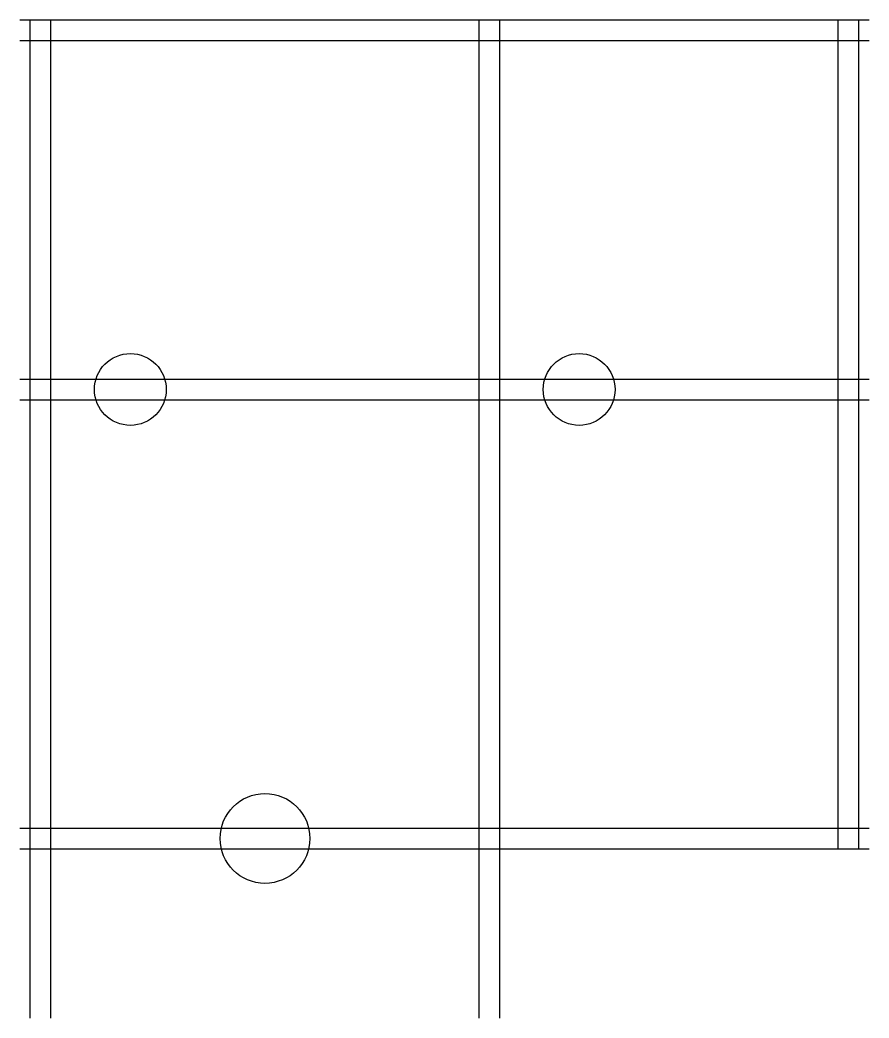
# Model space of a CAD drawing. Header units: metres. Extents: x -230 to 9230, y -2000 to 9115.
import ezdxf

# ---------------------------------------------------------------- set-up
doc = ezdxf.new("R2010")
doc.units = ezdxf.units.M
doc.layers.add('DOORS', color=2, linetype='Continuous')
doc.layers.add('WALLS', color=7, linetype='Continuous')

msp = doc.modelspace()

# ---------------------------------------------------------------- linework, layer by layer
at = {"layer": 'DOORS'}
for centre, radius in [((1000, 5000), 400), ((6000, 5000), 400), ((2500, 0), 500)]:
    msp.add_circle(centre, radius, dxfattribs=at)
at = {"layer": 'WALLS'}
for p, q in [((-230, 9115), (9230, 9115)), ((-115, -115), (-115, 9115)), ((115, -115), (115, 9115)), ((4885, -115), (4885, 9115)), ((5115, -115), (5115, 9115)), ((8885, -115), (8885, 9115)), ((9115, -115), (9115, 9115)), ((-230, 8885), (9230, 8885)), ((-230, 5115), (9230, 5115)), ((-230, 4885), (9230, 4885)), ((-230, 115), (9230, 115)), ((-230, -115), (9230, -115)), ((-115, -2000), (-115, -115)), ((115, -2000), (115, -115)), ((4885, -2000), (4885, -115)), ((5115, -2000), (5115, -115))]:
    msp.add_line(p, q, dxfattribs=at)

doc.saveas('drawing.dxf')
